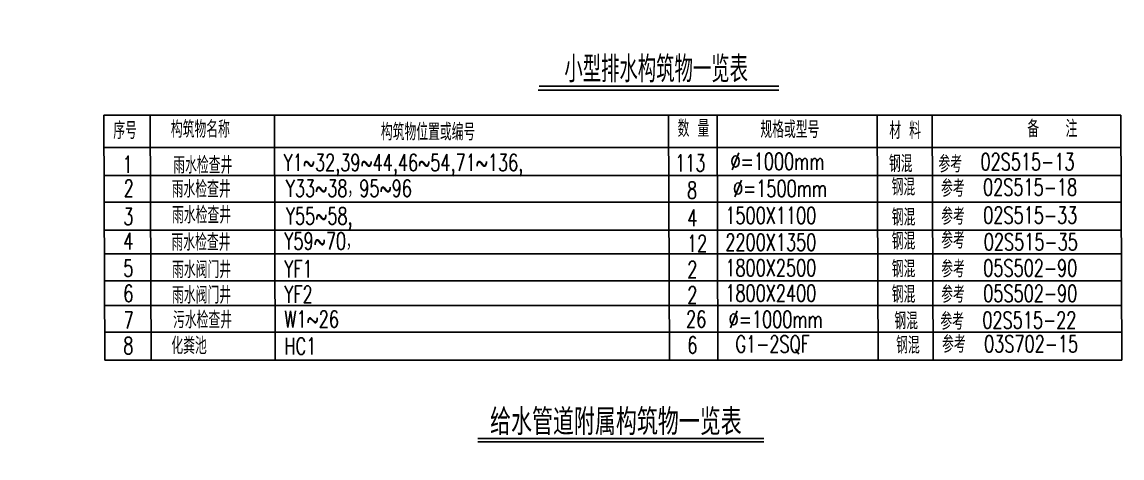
# Model space of a CAD drawing. Header units: metres. Extents: x 497246 to 997717, y 2998582 to 5998198.
# Drawn here: x 499510.9 to 499604.9, y 2998956.8 to 2998994.1 of the extents above; entities that cross this region are included whole.
import ezdxf

# ---------------------------------------------------------------- set-up
doc = ezdxf.new("R2010")
doc.units = ezdxf.units.M
doc.header["$LTSCALE"] = 1000
for name, color, linetype in [('挡墙护坡', 5, 'CONTINUOUS'), ('文字-排水', 122, 'CONTINUOUS'), ('文字-给水', 140, 'CONTINUOUS')]:
    doc.layers.add(name, color=color, linetype=linetype)
doc.styles.add('HZ', font='rs.shx', dxfattribs={"width": 0.8, "bigfont": 'hztxt.shx'})
doc.styles.add('HZTXT', font='txt', dxfattribs={"width": 0.7, "bigfont": 'HZTXT'})
doc.styles.add('SZK', font='romand.shx', dxfattribs={"width": 0.7, "bigfont": 'hztxt.shx'})

msp = doc.modelspace()

# ---------------------------------------------------------------- hatches: boundary and pattern name
at = {"layer": '挡墙护坡', "linetype": 'Continuous'}
h = msp.add_hatch(dxfattribs=at)
h.set_pattern_fill('ANSI33', color=256, style=0)
h.set_pattern_definition([(45, (805.864, 0), (-2.2450640303, 2.2450640303), []), (45, (808.109, 0), (-2.2450640303, 2.2450640303), [1.5875, -0.79375])])
edge = h.paths.add_edge_path()
edge.add_line((499596.097, 2998901.333), (499596.097, 2998904.333))
edge.add_line((499596.097, 2998904.333), (499345.487, 2998904.333))
edge.add_line((499345.487, 2998904.333), (499320.487, 2998907.833))
edge.add_line((499320.487, 2998907.833), (499253.339, 2998907.833))
edge.add_line((499253.339, 2998907.833), (499251.695, 2998907.908))
edge.add_line((499251.695, 2998907.908), (499250.667, 2998908.033))
edge.add_arc((499253.27, 2998924.833), 17, 179.99144, 261.19191, ccw=False)
edge.add_line((499236.27, 2998924.835), (499236.189, 2998970.517))
edge.add_line((499236.189, 2998970.517), (499232.644, 2998995.51))
edge.add_line((499232.644, 2998995.51), (499232.536, 2999056.413))
edge.add_line((499232.536, 2999056.413), (499229.536, 2999056.408))
edge.add_line((499229.536, 2999056.408), (499229.645, 2998995.296))
edge.add_line((499229.645, 2998995.296), (499233.189, 2998970.302))
edge.add_line((499233.189, 2998970.302), (499233.27, 2998924.833))
edge.add_arc((499253.27, 2998924.833), 20, 180.00007, 261.33693)
edge.add_line((499250.258, 2998905.061), (499251.445, 2998904.916))
edge.add_line((499251.445, 2998904.916), (499253.27, 2998904.833))
edge.add_line((499253.27, 2998904.833), (499320.278, 2998904.833))
edge.add_line((499320.278, 2998904.833), (499345.278, 2998901.333))
edge.add_line((499345.278, 2998901.333), (499596.097, 2998901.333))

# ---------------------------------------------------------------- linework, layer by layer
at = {"layer": '文字-排水'}
msp.add_line((499554.974, 2998988.232), (499575.545, 2998988.232), dxfattribs=at)
at = {"layer": '文字-排水', "color": 7, "linetype": 'Continuous'}
msp.add_line((499555.048, 2998988.578), (499575.545, 2998988.578), dxfattribs=at)
at = {"layer": '文字-排水', "color": 0, "linetype": 'Continuous'}
for p, q in [((499517.853, 2998986.11), (499604.761, 2998986.11)), ((499517.853, 2998986.11), (499517.944, 2998965.171)), ((499521.908, 2998965.171), (499521.832, 2998986.11)), ((499532.51, 2998965.171), (499532.435, 2998986.11)), ((499566.196, 2998965.171), (499566.121, 2998986.11)), ((499570.332, 2998965.171), (499570.257, 2998986.11)), ((499584.018, 2998965.171), (499583.943, 2998986.11)), ((499588.719, 2998965.171), (499588.644, 2998986.11)), ((499604.828, 2998965.171), (499604.761, 2998986.11)), ((499517.853, 2998983.352), (499604.761, 2998983.352)), ((499517.944, 2998980.966), (499604.852, 2998980.966)), ((499517.936, 2998978.67), (499604.844, 2998978.67)), ((499517.944, 2998978.67), (499604.852, 2998978.67)), ((499517.944, 2998976.276), (499604.852, 2998976.276)), ((499517.944, 2998974.262), (499604.852, 2998974.262)), ((499517.944, 2998971.959), (499604.852, 2998971.959)), ((499517.944, 2998969.861), (499604.852, 2998969.861)), ((499517.944, 2998967.566), (499604.852, 2998967.566)), ((499517.944, 2998965.171), (499604.852, 2998965.171))]:
    msp.add_line(p, q, dxfattribs=at)
at = {"layer": '文字-给水', "color": 7, "linetype": 'Continuous'}
msp.add_line((499549.83, 2998958.486), (499574.245, 2998958.486), dxfattribs=at)
at = {"layer": '文字-给水', "color": 6, "linetype": 'Continuous'}
msp.add_line((499549.83, 2998958.208), (499574.245, 2998958.208), dxfattribs=at)

# ---------------------------------------------------------------- texts
at = {"layer": '文字-排水', "style": 'SZK', "width": 0.7}
for s, p in [('序号', (499518.678, 2998984.075)), ('构筑物名称', (499523.593, 2998984.173)), ('构筑物位置或编号', (499541.535, 2998983.951)), ('数 量', (499566.888, 2998984.243)), ('规格或型号', (499573.957, 2998984.157)), ('材 料', (499584.97, 2998984.075)), ('备   注', (499596.766, 2998984.224)), ('1', (499519.471, 2998981.185)), ('雨水检查井', (499523.8, 2998981.117)), ('Y1~32,39~44,46~54,71~136,', (499533.226, 2998981.339)), ('113', (499566.675, 2998981.302)), ('∅=1000mm', (499571.4, 2998981.436)), ('钢混', (499584.945, 2998981.237)), ('参考', (499589.172, 2998981.208)), ('02S515-13', (499592.762, 2998981.408)), ('2', (499519.562, 2998979.144)), ('雨水检查井', (499523.664, 2998979.071)), ('Y33~38，95~96', (499533.413, 2998979.136)), ('8', (499567.693, 2998978.977)), ('∅=1500mm', (499571.619, 2998979.122)), ('钢混', (499585.164, 2998979.245)), ('参考', (499589.391, 2998979.132)), ('02S515-18', (499592.982, 2998979.237)), ('3', (499519.527, 2998976.734)), ('雨水检查井', (499523.695, 2998976.855)), ('Y55~58,', (499533.419, 2998976.775)), ('4', (499567.714, 2998976.613)), ('1500X1100', (499570.962, 2998976.82)), ('钢混', (499585.18, 2998976.664)), ('参考', (499589.407, 2998976.743)), ('02S515-33', (499592.998, 2998976.843)), ('4', (499519.527, 2998974.624)), ('雨水检查井', (499523.647, 2998974.526)), ('Y59~70，', (499533.288, 2998974.635)), ('12', (499567.686, 2998974.426)), ('2200X1350', (499570.962, 2998974.533)), ('钢混', (499585.18, 2998974.627)), ('参考', (499589.407, 2998974.705)), ('02S515-35', (499593.046, 2998974.567)), ('雨水阀门井', (499523.695, 2998972.187)), ('1800X2500', (499570.962, 2998972.354)), ('钢混', (499585.18, 2998972.249)), ('参考', (499589.407, 2998972.251)), ('5', (499519.527, 2998972.321)), ('YF1', (499533.288, 2998972.257)), ('2', (499567.714, 2998972.206)), ('05S502-90', (499592.998, 2998972.334)), ('6', (499519.527, 2998970.167)), ('雨水阀门井', (499523.695, 2998970.015)), ('YF2', (499533.288, 2998970.086)), ('2', (499567.714, 2998970.034)), ('1800X2400', (499570.962, 2998970.182)), ('钢混', (499585.18, 2998970.078)), ('参考', (499589.407, 2998970.08)), ('05S502-90', (499592.998, 2998970.163)), ('7', (499519.554, 2998967.882)), ('污水检查井', (499523.779, 2998967.898)), ('W1~26', (499533.288, 2998967.963)), ('26', (499567.605, 2998967.97)), ('∅=1000mm', (499571.248, 2998967.949)), ('钢混', (499585.404, 2998967.815)), ('参考', (499589.33, 2998967.778)), ('02S515-22', (499592.921, 2998967.884)), ('化粪池', (499523.634, 2998965.698)), ('6', (499567.715, 2998965.76)), ('G1-2SQF', (499571.83, 2998965.839)), ('钢混', (499585.555, 2998965.743)), ('参考', (499589.481, 2998965.817)), ('03S702-15', (499593.072, 2998965.854)), ('8', (499519.527, 2998965.703)), ('HC1', (499533.295, 2998965.658))]:
    msp.add_text(s, height=1.44, dxfattribs=at).set_placement(p)
at = {"layer": '文字-排水', "color": 7, "style": 'HZTXT', "width": 0.8}
msp.add_text('给水管道附属构筑物一览表', height=2.23949, dxfattribs=at).set_placement((499550.862, 2998958.79))
at = {"layer": '文字-排水', "color": 7, "insert": (499557.207, 2998988.907), "char_height": 2.24173, "width": 23.40083, "attachment_point": 7, "style": 'HZ'}
msp.add_mtext('{\\W0.7;小型排水构筑物一览表}', dxfattribs=at)
msp.add_mtext('{\\W0.7;小型排水构筑物一览表}', dxfattribs=at)

doc.saveas('drawing.dxf')
